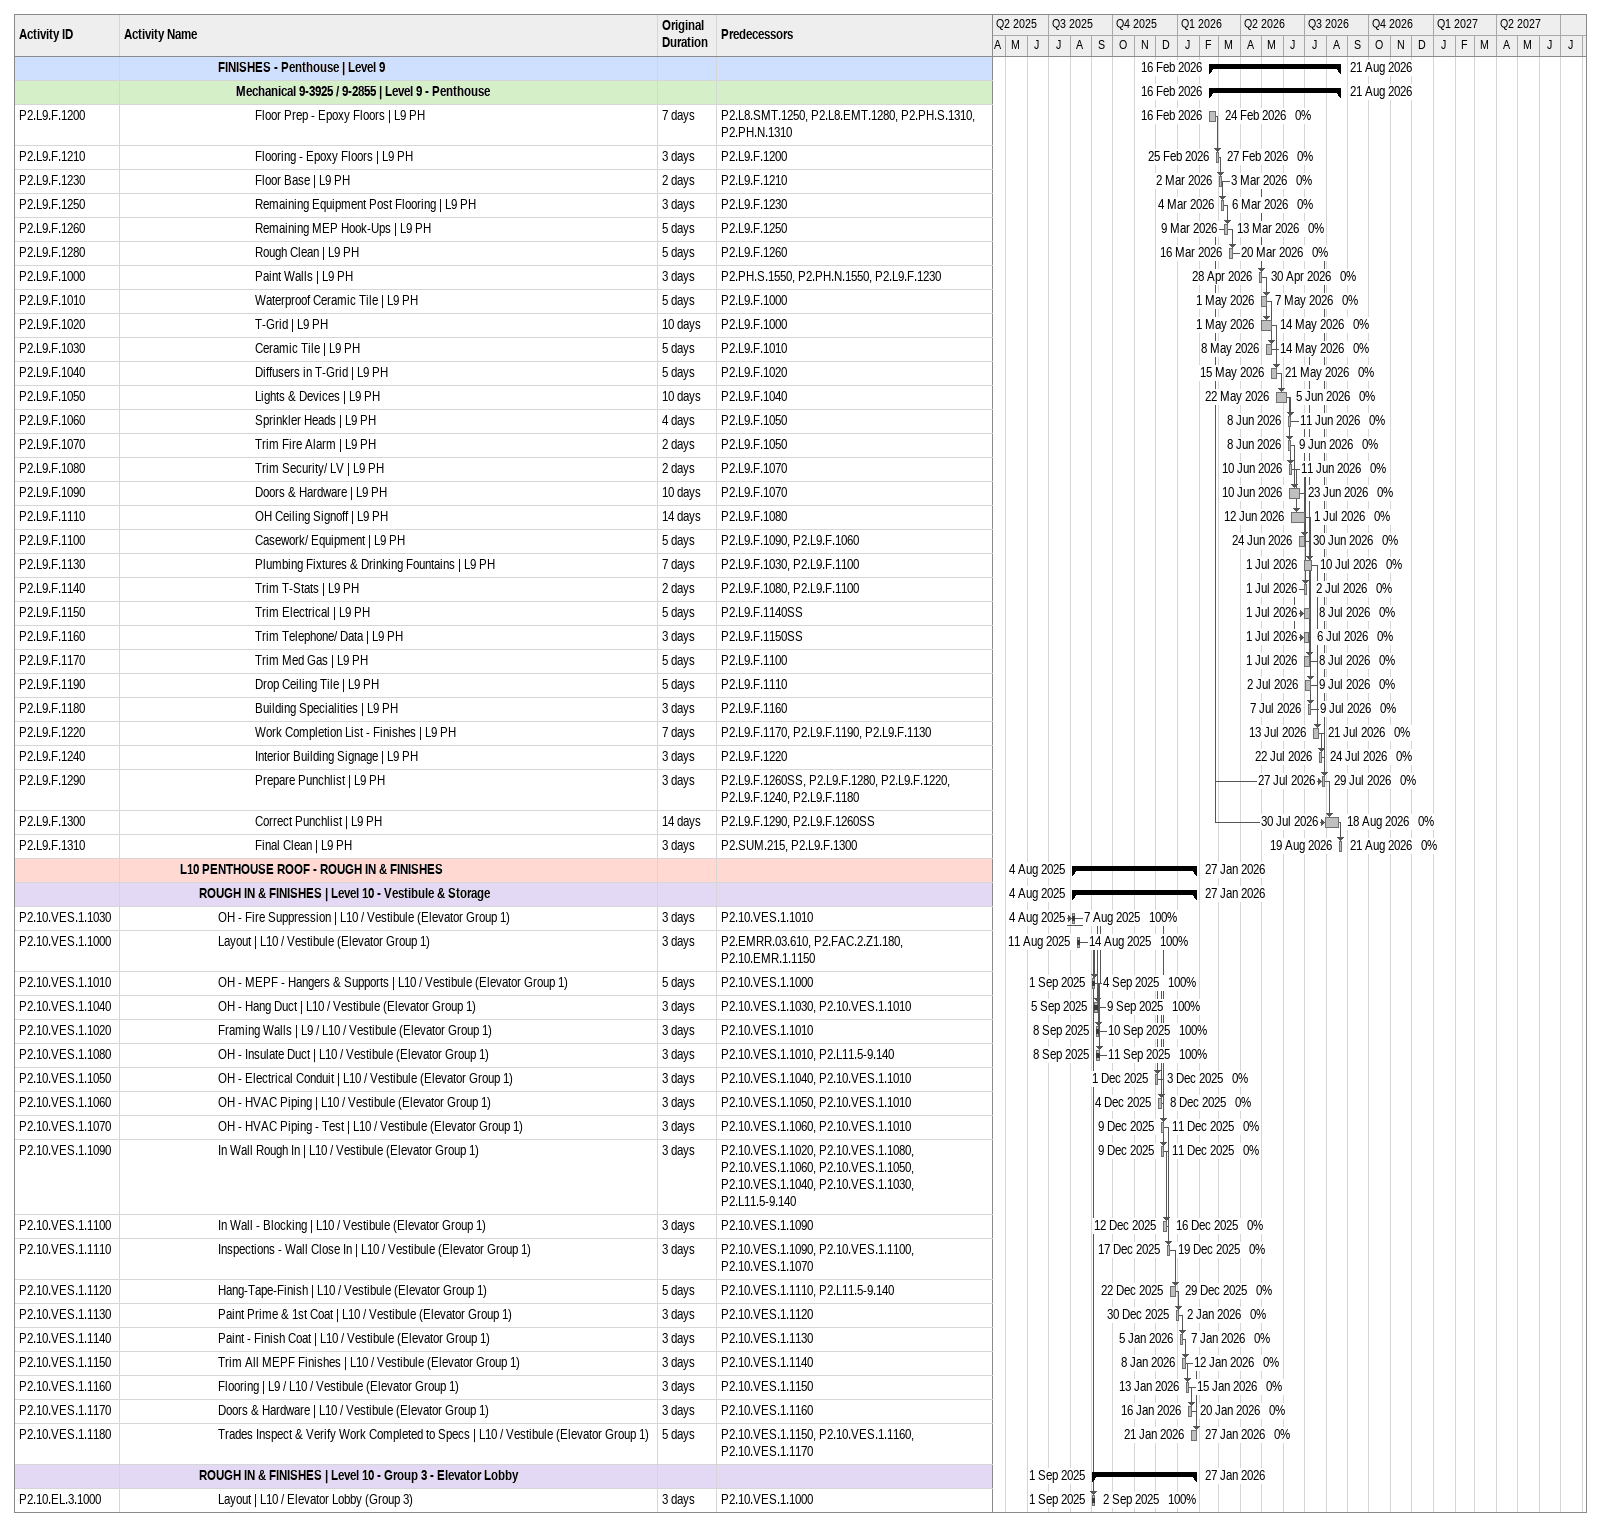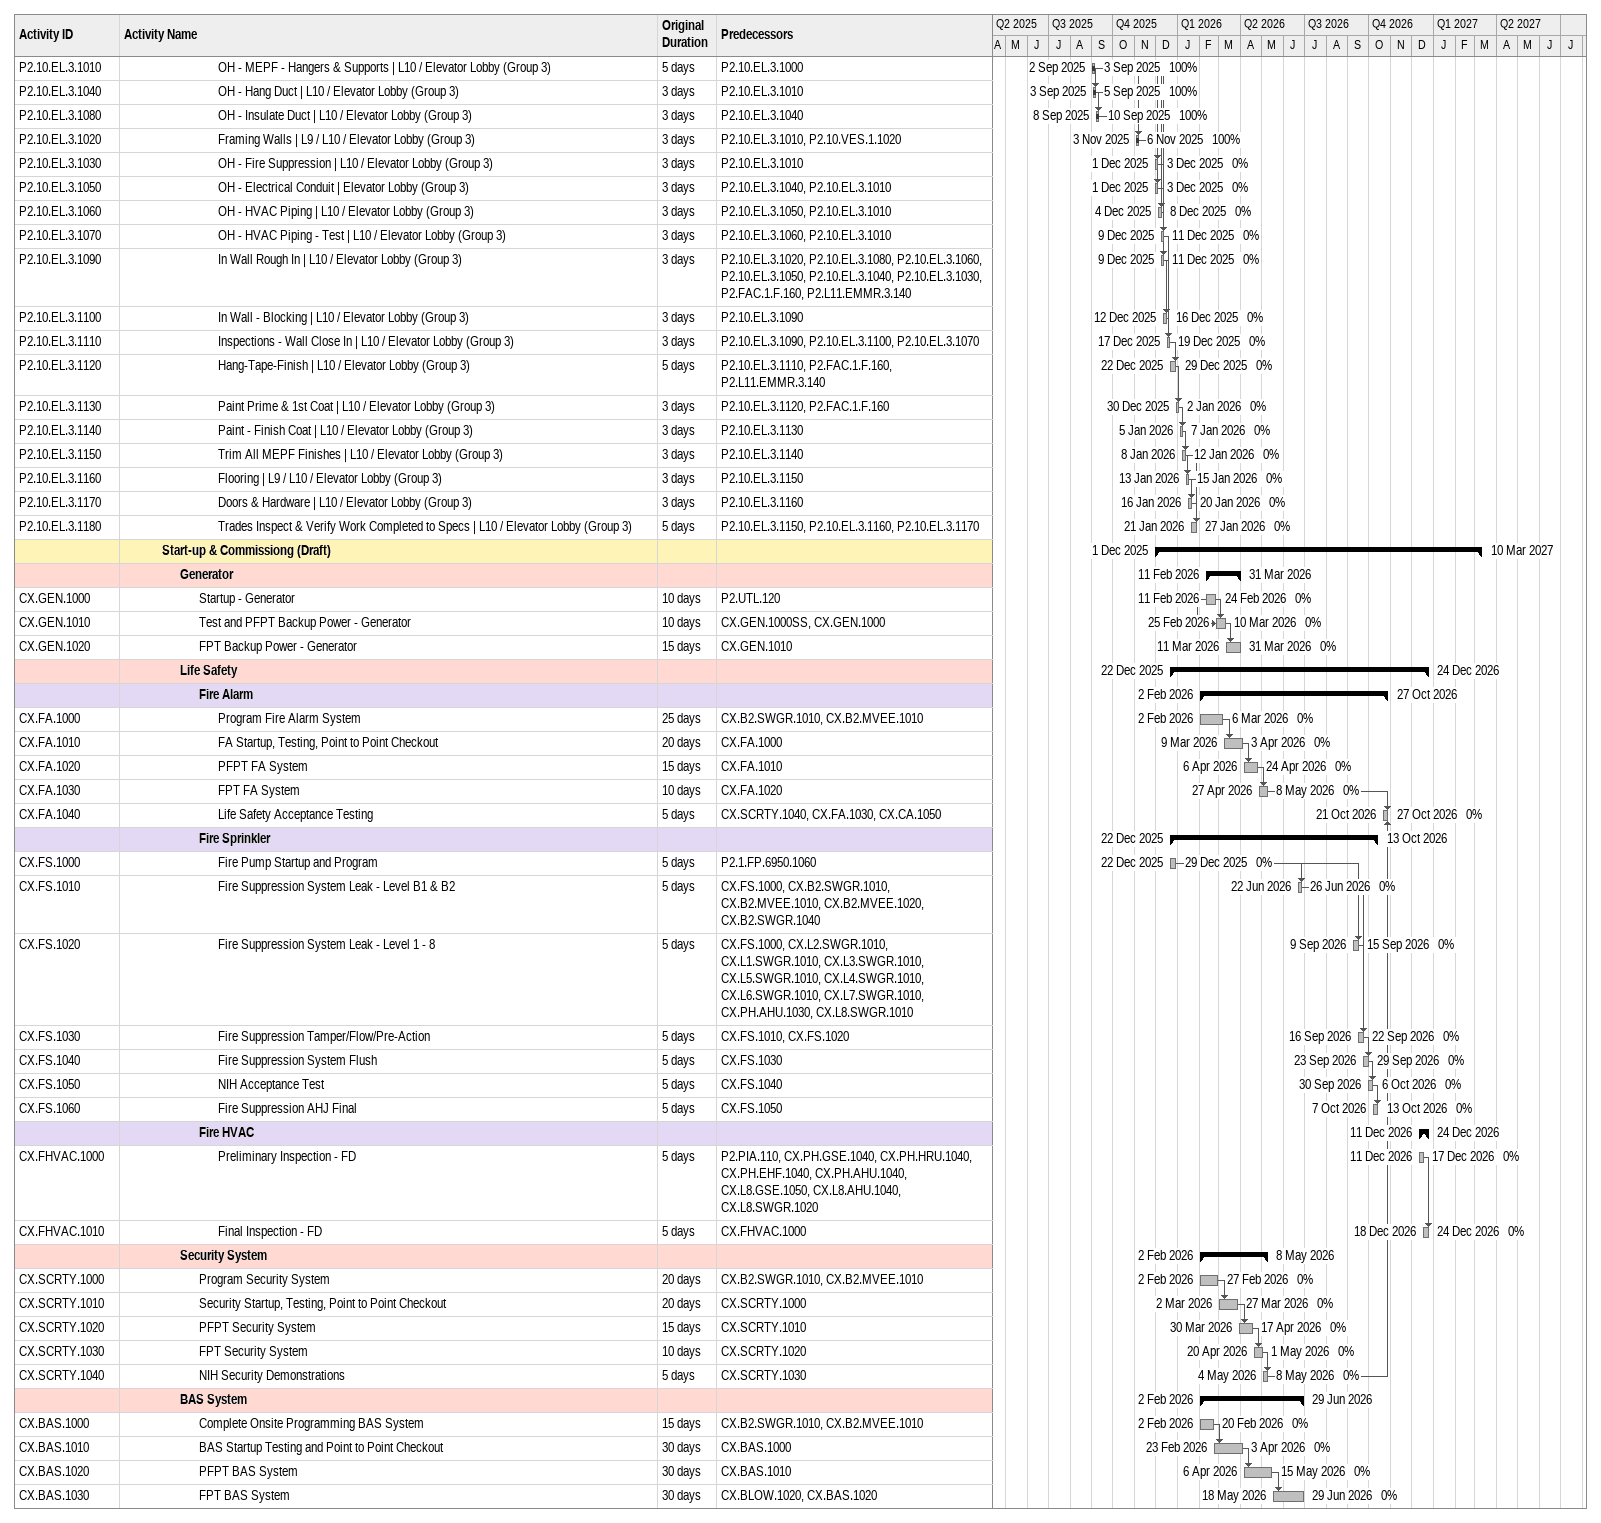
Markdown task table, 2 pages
| ID | Level | Task | Original duration | Start | Finish | Predecessors | % complete |
|---|---|---|---|---|---|---|---|
|  | 6 | **FINISHES - Penthouse \| Level 9** |  | 2026-02-16 | 2026-08-21 |  |  |
|  | 7 | **Mechanical 9-3925 / 9-2855 \| Level 9 - Penthouse** |  | 2026-02-16 | 2026-08-21 |  |  |
| P2.L9.F.1200 | 8 | Floor Prep - Epoxy Floors \| L9 PH | 7d | 2026-02-16 | 2026-02-24 | P2.L8.SMT.1250, P2.L8.EMT.1280, P2.PH.S.1310, P2.PH.N.1310 | 0 |
| P2.L9.F.1210 | 8 | Flooring - Epoxy Floors \| L9 PH | 3d | 2026-02-25 | 2026-02-27 | P2.L9.F.1200 | 0 |
| P2.L9.F.1230 | 8 | Floor Base \| L9 PH | 2d | 2026-03-02 | 2026-03-03 | P2.L9.F.1210 | 0 |
| P2.L9.F.1250 | 8 | Remaining Equipment Post Flooring \| L9 PH | 3d | 2026-03-04 | 2026-03-06 | P2.L9.F.1230 | 0 |
| P2.L9.F.1260 | 8 | Remaining MEP Hook-Ups \| L9 PH | 5d | 2026-03-09 | 2026-03-13 | P2.L9.F.1250 | 0 |
| P2.L9.F.1280 | 8 | Rough Clean \| L9 PH | 5d | 2026-03-16 | 2026-03-20 | P2.L9.F.1260 | 0 |
| P2.L9.F.1000 | 8 | Paint Walls \| L9 PH | 3d | 2026-04-28 | 2026-04-30 | P2.PH.S.1550, P2.PH.N.1550, P2.L9.F.1230 | 0 |
| P2.L9.F.1010 | 8 | Waterproof Ceramic Tile \| L9 PH | 5d | 2026-05-01 | 2026-05-07 | P2.L9.F.1000 | 0 |
| P2.L9.F.1020 | 8 | T-Grid \| L9 PH | 10d | 2026-05-01 | 2026-05-14 | P2.L9.F.1000 | 0 |
| P2.L9.F.1030 | 8 | Ceramic Tile \| L9 PH | 5d | 2026-05-08 | 2026-05-14 | P2.L9.F.1010 | 0 |
| P2.L9.F.1040 | 8 | Diffusers in T-Grid \| L9 PH | 5d | 2026-05-15 | 2026-05-21 | P2.L9.F.1020 | 0 |
| P2.L9.F.1050 | 8 | Lights & Devices \| L9 PH | 10d | 2026-05-22 | 2026-06-05 | P2.L9.F.1040 | 0 |
| P2.L9.F.1060 | 8 | Sprinkler Heads \| L9 PH | 4d | 2026-06-08 | 2026-06-11 | P2.L9.F.1050 | 0 |
| P2.L9.F.1070 | 8 | Trim Fire Alarm \| L9 PH | 2d | 2026-06-08 | 2026-06-09 | P2.L9.F.1050 | 0 |
| P2.L9.F.1080 | 8 | Trim Security/ LV \| L9 PH | 2d | 2026-06-10 | 2026-06-11 | P2.L9.F.1070 | 0 |
| P2.L9.F.1090 | 8 | Doors & Hardware \| L9 PH | 10d | 2026-06-10 | 2026-06-23 | P2.L9.F.1070 | 0 |
| P2.L9.F.1110 | 8 | OH Ceiling Signoff \| L9 PH | 14d | 2026-06-12 | 2026-07-01 | P2.L9.F.1080 | 0 |
| P2.L9.F.1100 | 8 | Casework/ Equipment \| L9 PH | 5d | 2026-06-24 | 2026-06-30 | P2.L9.F.1090, P2.L9.F.1060 | 0 |
| P2.L9.F.1130 | 8 | Plumbing Fixtures & Drinking Fountains \| L9 PH | 7d | 2026-07-01 | 2026-07-10 | P2.L9.F.1030, P2.L9.F.1100 | 0 |
| P2.L9.F.1140 | 8 | Trim T-Stats \| L9 PH | 2d | 2026-07-01 | 2026-07-02 | P2.L9.F.1080, P2.L9.F.1100 | 0 |
| P2.L9.F.1150 | 8 | Trim Electrical \| L9 PH | 5d | 2026-07-01 | 2026-07-08 | P2.L9.F.1140SS | 0 |
| P2.L9.F.1160 | 8 | Trim Telephone/ Data \| L9 PH | 3d | 2026-07-01 | 2026-07-06 | P2.L9.F.1150SS | 0 |
| P2.L9.F.1170 | 8 | Trim Med Gas \| L9 PH | 5d | 2026-07-01 | 2026-07-08 | P2.L9.F.1100 | 0 |
| P2.L9.F.1190 | 8 | Drop Ceiling Tile \| L9 PH | 5d | 2026-07-02 | 2026-07-09 | P2.L9.F.1110 | 0 |
| P2.L9.F.1180 | 8 | Building Specialities \| L9 PH | 3d | 2026-07-07 | 2026-07-09 | P2.L9.F.1160 | 0 |
| P2.L9.F.1220 | 8 | Work Completion List - Finishes \| L9 PH | 7d | 2026-07-13 | 2026-07-21 | P2.L9.F.1170, P2.L9.F.1190, P2.L9.F.1130 | 0 |
| P2.L9.F.1240 | 8 | Interior Building Signage \| L9 PH | 3d | 2026-07-22 | 2026-07-24 | P2.L9.F.1220 | 0 |
| P2.L9.F.1290 | 8 | Prepare Punchlist \| L9 PH | 3d | 2026-07-27 | 2026-07-29 | P2.L9.F.1260SS, P2.L9.F.1280, P2.L9.F.1220, P2.L9.F.1240, P2.L9.F.1180 | 0 |
| P2.L9.F.1300 | 8 | Correct Punchlist \| L9 PH | 14d | 2026-07-30 | 2026-08-18 | P2.L9.F.1290, P2.L9.F.1260SS | 0 |
| P2.L9.F.1310 | 8 | Final Clean \| L9 PH | 3d | 2026-08-19 | 2026-08-21 | P2.SUM.215, P2.L9.F.1300 | 0 |
|  | 4 | **L10 PENTHOUSE ROOF - ROUGH IN & FINISHES** |  | 2025-08-04 | 2026-01-27 |  |  |
|  | 5 | **ROUGH IN & FINISHES \| Level 10 - Vestibule & Storage** |  | 2025-08-04 | 2026-01-27 |  |  |
| P2.10.VES.1.1030 | 6 | OH - Fire Suppression \| L10 / Vestibule (Elevator Group 1) | 3d | 2025-08-04 | 2025-08-07 | P2.10.VES.1.1010 | 100 |
| P2.10.VES.1.1000 | 6 | Layout \| L10 / Vestibule (Elevator Group 1) | 3d | 2025-08-11 | 2025-08-14 | P2.EMRR.03.610, P2.FAC.2.Z1.180, P2.10.EMR.1.1150 | 100 |
| P2.10.VES.1.1010 | 6 | OH - MEPF - Hangers & Supports \| L10 / Vestibule (Elevator Group 1) | 5d | 2025-09-01 | 2025-09-04 | P2.10.VES.1.1000 | 100 |
| P2.10.VES.1.1040 | 6 | OH - Hang Duct \| L10 / Vestibule (Elevator Group 1) | 3d | 2025-09-05 | 2025-09-09 | P2.10.VES.1.1030, P2.10.VES.1.1010 | 100 |
| P2.10.VES.1.1020 | 6 | Framing Walls \| L9 / L10 / Vestibule (Elevator Group 1) | 3d | 2025-09-08 | 2025-09-10 | P2.10.VES.1.1010 | 100 |
| P2.10.VES.1.1080 | 6 | OH - Insulate Duct \| L10 / Vestibule (Elevator Group 1) | 3d | 2025-09-08 | 2025-09-11 | P2.10.VES.1.1010, P2.L11.5-9.140 | 100 |
| P2.10.VES.1.1050 | 6 | OH - Electrical Conduit \| L10 / Vestibule (Elevator Group 1) | 3d | 2025-12-01 | 2025-12-03 | P2.10.VES.1.1040, P2.10.VES.1.1010 | 0 |
| P2.10.VES.1.1060 | 6 | OH - HVAC Piping \| L10 / Vestibule (Elevator Group 1) | 3d | 2025-12-04 | 2025-12-08 | P2.10.VES.1.1050, P2.10.VES.1.1010 | 0 |
| P2.10.VES.1.1070 | 6 | OH - HVAC Piping - Test \| L10 / Vestibule (Elevator Group 1) | 3d | 2025-12-09 | 2025-12-11 | P2.10.VES.1.1060, P2.10.VES.1.1010 | 0 |
| P2.10.VES.1.1090 | 6 | In Wall Rough In \| L10 / Vestibule (Elevator Group 1) | 3d | 2025-12-09 | 2025-12-11 | P2.10.VES.1.1020, P2.10.VES.1.1080, P2.10.VES.1.1060, P2.10.VES.1.1050, P2.10.VES.1.1040, P2.10.VES.1.1030, P2.L11.5-9.140 | 0 |
| P2.10.VES.1.1100 | 6 | In Wall - Blocking \| L10 / Vestibule (Elevator Group 1) | 3d | 2025-12-12 | 2025-12-16 | P2.10.VES.1.1090 | 0 |
| P2.10.VES.1.1110 | 6 | Inspections - Wall Close In \| L10 / Vestibule (Elevator Group 1) | 3d | 2025-12-17 | 2025-12-19 | P2.10.VES.1.1090, P2.10.VES.1.1100, P2.10.VES.1.1070 | 0 |
| P2.10.VES.1.1120 | 6 | Hang-Tape-Finish \| L10 / Vestibule (Elevator Group 1) | 5d | 2025-12-22 | 2025-12-29 | P2.10.VES.1.1110, P2.L11.5-9.140 | 0 |
| P2.10.VES.1.1130 | 6 | Paint Prime & 1st Coat \| L10 / Vestibule (Elevator Group 1) | 3d | 2025-12-30 | 2026-01-02 | P2.10.VES.1.1120 | 0 |
| P2.10.VES.1.1140 | 6 | Paint - Finish Coat \| L10 / Vestibule (Elevator Group 1) | 3d | 2026-01-05 | 2026-01-07 | P2.10.VES.1.1130 | 0 |
| P2.10.VES.1.1150 | 6 | Trim All MEPF Finishes \| L10 / Vestibule (Elevator Group 1) | 3d | 2026-01-08 | 2026-01-12 | P2.10.VES.1.1140 | 0 |
| P2.10.VES.1.1160 | 6 | Flooring \| L9 / L10 / Vestibule (Elevator Group 1) | 3d | 2026-01-13 | 2026-01-15 | P2.10.VES.1.1150 | 0 |
| P2.10.VES.1.1170 | 6 | Doors & Hardware \| L10 / Vestibule (Elevator Group 1) | 3d | 2026-01-16 | 2026-01-20 | P2.10.VES.1.1160 | 0 |
| P2.10.VES.1.1180 | 6 | Trades Inspect & Verify Work Completed to Specs \| L10 / Vestibule (Elevator Group 1) | 5d | 2026-01-21 | 2026-01-27 | P2.10.VES.1.1150, P2.10.VES.1.1160, P2.10.VES.1.1170 | 0 |
|  | 5 | **ROUGH IN & FINISHES \| Level 10 - Group 3 - Elevator Lobby** |  | 2025-09-01 | 2026-01-27 |  |  |
| P2.10.EL.3.1000 | 6 | Layout \| L10 / Elevator Lobby (Group 3) | 3d | 2025-09-01 | 2025-09-02 | P2.10.VES.1.1000 | 100 |
| P2.10.EL.3.1010 | 6 | OH - MEPF - Hangers & Supports \| L10 / Elevator Lobby (Group 3) | 5d | 2025-09-02 | 2025-09-03 | P2.10.EL.3.1000 | 100 |
| P2.10.EL.3.1040 | 6 | OH - Hang Duct \| L10 / Elevator Lobby (Group 3) | 3d | 2025-09-03 | 2025-09-05 | P2.10.EL.3.1010 | 100 |
| P2.10.EL.3.1080 | 6 | OH - Insulate Duct \| L10 / Elevator Lobby (Group 3) | 3d | 2025-09-08 | 2025-09-10 | P2.10.EL.3.1040 | 100 |
| P2.10.EL.3.1020 | 6 | Framing Walls \| L9 / L10 / Elevator Lobby (Group 3) | 3d | 2025-11-03 | 2025-11-06 | P2.10.EL.3.1010, P2.10.VES.1.1020 | 100 |
| P2.10.EL.3.1030 | 6 | OH - Fire Suppression \| L10 / Elevator Lobby (Group 3) | 3d | 2025-12-01 | 2025-12-03 | P2.10.EL.3.1010 | 0 |
| P2.10.EL.3.1050 | 6 | OH - Electrical Conduit \| Elevator Lobby (Group 3) | 3d | 2025-12-01 | 2025-12-03 | P2.10.EL.3.1040, P2.10.EL.3.1010 | 0 |
| P2.10.EL.3.1060 | 6 | OH - HVAC Piping \| L10 / Elevator Lobby (Group 3) | 3d | 2025-12-04 | 2025-12-08 | P2.10.EL.3.1050, P2.10.EL.3.1010 | 0 |
| P2.10.EL.3.1070 | 6 | OH - HVAC Piping - Test \| L10 / Elevator Lobby (Group 3) | 3d | 2025-12-09 | 2025-12-11 | P2.10.EL.3.1060, P2.10.EL.3.1010 | 0 |
| P2.10.EL.3.1090 | 6 | In Wall Rough In \| L10 / Elevator Lobby (Group 3) | 3d | 2025-12-09 | 2025-12-11 | P2.10.EL.3.1020, P2.10.EL.3.1080, P2.10.EL.3.1060, P2.10.EL.3.1050, P2.10.EL.3.1040, P2.10.EL.3.1030, P2.FAC.1.F.160, P2.L11.EMMR.3.140 | 0 |
| P2.10.EL.3.1100 | 6 | In Wall - Blocking \| L10 / Elevator Lobby (Group 3) | 3d | 2025-12-12 | 2025-12-16 | P2.10.EL.3.1090 | 0 |
| P2.10.EL.3.1110 | 6 | Inspections - Wall Close In \| L10 / Elevator Lobby (Group 3) | 3d | 2025-12-17 | 2025-12-19 | P2.10.EL.3.1090, P2.10.EL.3.1100, P2.10.EL.3.1070 | 0 |
| P2.10.EL.3.1120 | 6 | Hang-Tape-Finish \| L10 / Elevator Lobby (Group 3) | 5d | 2025-12-22 | 2025-12-29 | P2.10.EL.3.1110, P2.FAC.1.F.160, P2.L11.EMMR.3.140 | 0 |
| P2.10.EL.3.1130 | 6 | Paint Prime & 1st Coat \| L10 / Elevator Lobby (Group 3) | 3d | 2025-12-30 | 2026-01-02 | P2.10.EL.3.1120, P2.FAC.1.F.160 | 0 |
| P2.10.EL.3.1140 | 6 | Paint - Finish Coat \| L10 / Elevator Lobby (Group 3) | 3d | 2026-01-05 | 2026-01-07 | P2.10.EL.3.1130 | 0 |
| P2.10.EL.3.1150 | 6 | Trim All MEPF Finishes \| L10 / Elevator Lobby (Group 3) | 3d | 2026-01-08 | 2026-01-12 | P2.10.EL.3.1140 | 0 |
| P2.10.EL.3.1160 | 6 | Flooring \| L9 / L10 / Elevator Lobby (Group 3) | 3d | 2026-01-13 | 2026-01-15 | P2.10.EL.3.1150 | 0 |
| P2.10.EL.3.1170 | 6 | Doors & Hardware \| L10 / Elevator Lobby (Group 3) | 3d | 2026-01-16 | 2026-01-20 | P2.10.EL.3.1160 | 0 |
| P2.10.EL.3.1180 | 6 | Trades Inspect & Verify Work Completed to Specs \| L10 / Elevator Lobby (Group 3) | 5d | 2026-01-21 | 2026-01-27 | P2.10.EL.3.1150, P2.10.EL.3.1160, P2.10.EL.3.1170 | 0 |
|  | 3 | **Start-up & Commissiong (Draft)** |  | 2025-12-01 | 2027-03-10 |  |  |
|  | 4 | **Generator** |  | 2026-02-11 | 2026-03-31 |  |  |
| CX.GEN.1000 | 5 | Startup - Generator | 10d | 2026-02-11 | 2026-02-24 | P2.UTL.120 | 0 |
| CX.GEN.1010 | 5 | Test and PFPT Backup Power - Generator | 10d | 2026-02-25 | 2026-03-10 | CX.GEN.1000SS, CX.GEN.1000 | 0 |
| CX.GEN.1020 | 5 | FPT Backup Power - Generator | 15d | 2026-03-11 | 2026-03-31 | CX.GEN.1010 | 0 |
|  | 4 | **Life Safety** |  | 2025-12-22 | 2026-12-24 |  |  |
|  | 5 | **Fire Alarm** |  | 2026-02-02 | 2026-10-27 |  |  |
| CX.FA.1000 | 6 | Program Fire Alarm System | 25d | 2026-02-02 | 2026-03-06 | CX.B2.SWGR.1010, CX.B2.MVEE.1010 | 0 |
| CX.FA.1010 | 6 | FA Startup, Testing, Point to Point Checkout | 20d | 2026-03-09 | 2026-04-03 | CX.FA.1000 | 0 |
| CX.FA.1020 | 6 | PFPT FA System | 15d | 2026-04-06 | 2026-04-24 | CX.FA.1010 | 0 |
| CX.FA.1030 | 6 | FPT FA System | 10d | 2026-04-27 | 2026-05-08 | CX.FA.1020 | 0 |
| CX.FA.1040 | 6 | Life Safety Acceptance Testing | 5d | 2026-10-21 | 2026-10-27 | CX.SCRTY.1040, CX.FA.1030, CX.CA.1050 | 0 |
|  | 5 | **Fire Sprinkler** |  | 2025-12-22 | 2026-10-13 |  |  |
| CX.FS.1000 | 6 | Fire Pump Startup and Program | 5d | 2025-12-22 | 2025-12-29 | P2.1.FP.6950.1060 | 0 |
| CX.FS.1010 | 6 | Fire Suppression System Leak - Level B1 & B2 | 5d | 2026-06-22 | 2026-06-26 | CX.FS.1000, CX.B2.SWGR.1010, CX.B2.MVEE.1010, CX.B2.MVEE.1020, CX.B2.SWGR.1040 | 0 |
| CX.FS.1020 | 6 | Fire Suppression System Leak - Level 1 - 8 | 5d | 2026-09-09 | 2026-09-15 | CX.FS.1000, CX.L2.SWGR.1010, CX.L1.SWGR.1010, CX.L3.SWGR.1010, CX.L5.SWGR.1010, CX.L4.SWGR.1010, CX.L6.SWGR.1010, CX.L7.SWGR.1010, CX.PH.AHU.1030, CX.L8.SWGR.1010 | 0 |
| CX.FS.1030 | 6 | Fire Suppression Tamper/Flow/Pre-Action | 5d | 2026-09-16 | 2026-09-22 | CX.FS.1010, CX.FS.1020 | 0 |
| CX.FS.1040 | 6 | Fire Suppression System Flush | 5d | 2026-09-23 | 2026-09-29 | CX.FS.1030 | 0 |
| CX.FS.1050 | 6 | NIH Acceptance Test | 5d | 2026-09-30 | 2026-10-06 | CX.FS.1040 | 0 |
| CX.FS.1060 | 6 | Fire Suppression AHJ Final | 5d | 2026-10-07 | 2026-10-13 | CX.FS.1050 | 0 |
|  | 5 | **Fire HVAC** |  | 2026-12-11 | 2026-12-24 |  |  |
| CX.FHVAC.1000 | 6 | Preliminary Inspection - FD | 5d | 2026-12-11 | 2026-12-17 | P2.PIA.110, CX.PH.GSE.1040, CX.PH.HRU.1040, CX.PH.EHF.1040, CX.PH.AHU.1040, CX.L8.GSE.1050, CX.L8.AHU.1040, CX.L8.SWGR.1020 | 0 |
| CX.FHVAC.1010 | 6 | Final Inspection - FD | 5d | 2026-12-18 | 2026-12-24 | CX.FHVAC.1000 | 0 |
|  | 4 | **Security System** |  | 2026-02-02 | 2026-05-08 |  |  |
| CX.SCRTY.1000 | 5 | Program Security System | 20d | 2026-02-02 | 2026-02-27 | CX.B2.SWGR.1010, CX.B2.MVEE.1010 | 0 |
| CX.SCRTY.1010 | 5 | Security Startup, Testing, Point to Point Checkout | 20d | 2026-03-02 | 2026-03-27 | CX.SCRTY.1000 | 0 |
| CX.SCRTY.1020 | 5 | PFPT Security System | 15d | 2026-03-30 | 2026-04-17 | CX.SCRTY.1010 | 0 |
| CX.SCRTY.1030 | 5 | FPT Security System | 10d | 2026-04-20 | 2026-05-01 | CX.SCRTY.1020 | 0 |
| CX.SCRTY.1040 | 5 | NIH Security Demonstrations | 5d | 2026-05-04 | 2026-05-08 | CX.SCRTY.1030 | 0 |
|  | 4 | **BAS System** |  | 2026-02-02 | 2026-06-29 |  |  |
| CX.BAS.1000 | 5 | Complete Onsite Programming BAS System | 15d | 2026-02-02 | 2026-02-20 | CX.B2.SWGR.1010, CX.B2.MVEE.1010 | 0 |
| CX.BAS.1010 | 5 | BAS Startup Testing and Point to Point Checkout | 30d | 2026-02-23 | 2026-04-03 | CX.BAS.1000 | 0 |
| CX.BAS.1020 | 5 | PFPT BAS System | 30d | 2026-04-06 | 2026-05-15 | CX.BAS.1010 | 0 |
| CX.BAS.1030 | 5 | FPT BAS System | 30d | 2026-05-18 | 2026-06-29 | CX.BLOW.1020, CX.BAS.1020 | 0 |
